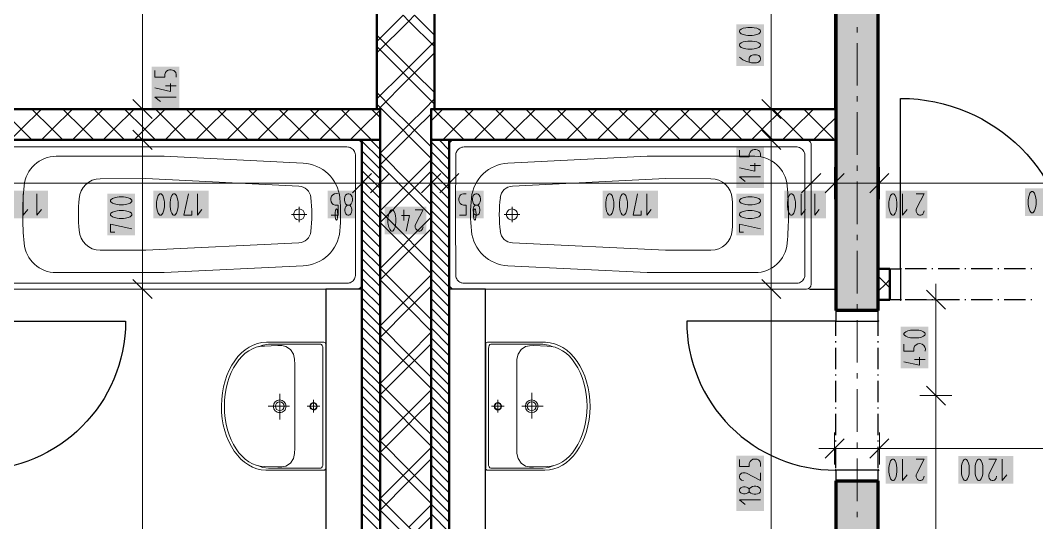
# Model space of a CAD drawing. Header units: millimetres. Extents: x 0 to 594, y 0 to 420.
# Drawn here: x 435.4 to 484.32, y 272.33 to 296.49 of the extents above; entities that cross this region are included whole.
import ezdxf

# ---------------------------------------------------------------- set-up
doc = ezdxf.new("R2010")
doc.units = ezdxf.units.MM
doc.header["$LTSCALE"] = 8
for name, color, linetype in [('PDF_Dvere', 7, 'Continuous'), ('PDF_Instalacni prizdivka do 1m', 7, 'Continuous'), ('PDF_Koty delkove', 7, 'Continuous'), ('PDF_Kuchyne', 7, 'Continuous'), ('PDF_Osy hlavni', 7, 'Continuous'), ('PDF_Pricky sadrokarton', 7, 'Continuous'), ('PDF_Pricky zdene', 7, 'Continuous'), ('PDF_Sanita', 7, 'Continuous'), ('PDF_Steny akusticke', 7, 'Continuous'), ('PDF_Steny obvodove nosne', 7, 'Continuous')]:
    doc.layers.add(name, color=color, linetype=linetype)

msp = doc.modelspace()

# ---------------------------------------------------------------- linework, layer by layer
at = {"layer": 'PDF_Dvere', "lineweight": 25}
for points in [[(477.774, 284.537), (477.774, 292.737, -0.414213), (485.974, 284.537), (485.935, 284.537)], [(433.291, 281.306), (433.291, 282.026), (440.466, 282.026, -0.414213), (433.291, 274.851)], [(474.649, 281.306), (474.649, 282.026), (467.474, 282.026, 0.414215), (474.649, 274.851)]]:
    msp.add_lwpolyline(points, format="xyb", dxfattribs=at)
for points in [[(477.774, 283.051), (477.262, 283.051), (477.262, 284.537), (477.774, 284.537)], [(476.699, 282.026), (476.699, 282.539), (474.649, 282.539), (474.649, 282.026)], [(476.699, 274.339), (476.699, 274.851), (474.649, 274.851), (474.649, 274.339)]]:
    msp.add_lwpolyline(points, close=True, dxfattribs=at)
for points in [[(479.016, 284.537), (477.991, 284.537)], [(479.324, 284.537), (479.272, 284.537)], [(480.605, 284.537), (479.58, 284.537)], [(480.912, 284.537), (480.861, 284.537)], [(482.194, 284.537), (481.169, 284.537)], [(482.501, 284.537), (482.45, 284.537)], [(483.782, 284.537), (482.757, 284.537)], [(484.09, 284.537), (484.039, 284.537)], [(479.016, 283.051), (477.991, 283.051)], [(479.324, 283.051), (479.272, 283.051)], [(480.605, 283.051), (479.58, 283.051)], [(480.912, 283.051), (480.861, 283.051)], [(482.194, 283.051), (481.169, 283.051)], [(482.501, 283.051), (482.45, 283.051)], [(483.782, 283.051), (482.757, 283.051)], [(484.09, 283.051), (484.039, 283.051)], [(476.699, 281.306), (476.699, 282.026)], [(474.649, 280.999), (474.649, 281.05)], [(476.699, 280.999), (476.699, 281.05)], [(474.649, 279.718), (474.649, 280.743)], [(476.699, 279.718), (476.699, 280.743)], [(474.649, 279.41), (474.649, 279.461)], [(476.699, 279.41), (476.699, 279.461)], [(474.649, 278.129), (474.649, 279.154)], [(476.699, 278.129), (476.699, 279.154)], [(474.649, 277.821), (474.649, 277.873)], [(474.649, 276.54), (474.649, 277.565)], [(476.699, 277.821), (476.699, 277.873)], [(476.699, 276.54), (476.699, 277.565)], [(474.649, 276.233), (474.649, 276.284)], [(474.649, 274.951), (474.649, 275.976)], [(476.699, 276.233), (476.699, 276.284)], [(476.699, 274.951), (476.699, 275.976)]]:
    msp.add_lwpolyline(points, dxfattribs=at)
at = {"layer": 'PDF_Dvere', "lineweight": 25, "transparency": 33554559}
for points in [[(477.839, 284.537), (477.774, 284.473), (477.774, 284.602), (477.71, 284.537)], [(477.839, 283.051), (477.774, 282.987), (477.774, 283.115), (477.71, 283.051)], [(474.649, 281.962), (474.585, 282.026), (474.713, 282.026), (474.649, 282.09)], [(476.699, 281.962), (476.635, 282.026), (476.763, 282.026), (476.699, 282.09)], [(474.649, 274.787), (474.585, 274.851), (474.713, 274.851), (474.649, 274.915)], [(476.699, 274.787), (476.635, 274.851), (476.763, 274.851), (476.699, 274.915)]]:
    msp.add_solid(points, dxfattribs=at)
at = {"layer": 'PDF_Instalacni prizdivka do 1m', "lineweight": 25}
for points in [[(451.842, 264.858), (451.842, 283.564), (450.1, 283.564), (450.1, 264.858)], [(456.045, 283.564), (456.045, 264.858), (457.788, 264.858), (457.788, 283.564)]]:
    msp.add_lwpolyline(points, close=True, dxfattribs=at)
msp.add_lwpolyline([(473.388, 283.564), (474.598, 283.564)], dxfattribs=at)
at = {"layer": 'PDF_Koty delkove', "lineweight": 18}
for points in [[(441.282, 253.839), (441.282, 256.606), (441.282, 258.144), (441.282, 262.121), (441.282, 283.564), (441.282, 290.739), (441.282, 292.225), (441.282, 340.194)], [(471.548, 253.839), (471.548, 254.837), (471.548, 256.606), (471.548, 258.144), (471.548, 264.858), (471.548, 283.564), (471.548, 290.739), (471.548, 292.225), (471.548, 298.375), (471.548, 340.194)], [(470.625, 296.149), (470.42, 296.149), (470.318, 296.135), (470.199, 296.108), (470.096, 296.067), (470.027, 296.013), (470.011, 295.985), (470.011, 295.93)], [(470.011, 295.93), (470.027, 295.902), (470.096, 295.848), (470.199, 295.807), (470.318, 295.779), (470.42, 295.765), (470.625, 295.765), (470.727, 295.779), (470.847, 295.807), (470.95, 295.848), (471.019, 295.902), (471.036, 295.93), (471.036, 295.985), (471.019, 296.013), (470.95, 296.067), (470.847, 296.108), (470.727, 296.135), (470.625, 296.149)], [(470.54, 294.767), (470.575, 294.794), (470.625, 294.821), (470.694, 294.835), (470.83, 294.835), (470.899, 294.821), (470.95, 294.794), (470.984, 294.767), (471.019, 294.726), (471.036, 294.67), (471.036, 294.616), (471.019, 294.561), (470.984, 294.52), (470.95, 294.493), (470.899, 294.465), (470.83, 294.451), (470.591, 294.451), (470.352, 294.506), (470.181, 294.588), (470.011, 294.726)], [(470.489, 294.479), (470.489, 294.67), (470.506, 294.726), (470.54, 294.767)], [(441.869, 294.085), (441.869, 293.756), (442.347, 293.756), (442.347, 293.893), (442.381, 293.988), (442.433, 294.043), (442.518, 294.098), (442.585, 294.112), (442.654, 294.112), (442.723, 294.098), (442.79, 294.071), (442.842, 294.03), (442.877, 293.975)], [(442.877, 293.975), (442.894, 293.893), (442.894, 293.756)], [(442.62, 293.455), (442.62, 293.071), (441.869, 293.236)], [(442.894, 293.345), (442.381, 293.345)], [(441.743, 291.764), (440.821, 292.686)], [(442.894, 292.798), (441.869, 292.798), (442.142, 292.579)], [(472.01, 291.764), (471.087, 292.686)], [(442.051, 292.225), (441.282, 292.225), (440.513, 292.225)], [(472.317, 292.225), (471.548, 292.225), (470.78, 292.225)], [(441.743, 290.277), (440.821, 291.2)], [(472.01, 290.277), (471.087, 291.2)], [(442.051, 290.739), (441.282, 290.739), (440.513, 290.739)], [(472.317, 290.739), (471.548, 290.739), (470.78, 290.739)], [(470.011, 290.251), (470.011, 289.922), (470.489, 289.922), (470.489, 290.059), (470.523, 290.154), (470.575, 290.21), (470.66, 290.264), (470.727, 290.278), (470.796, 290.278), (470.865, 290.264), (470.932, 290.237), (470.984, 290.196), (471.019, 290.141), (471.036, 290.059), (471.036, 289.922)], [(451.842, 289.429), (451.842, 288.66), (451.842, 287.892)], [(452.714, 289.429), (452.714, 288.66), (452.714, 287.892)], [(455.174, 289.429), (455.174, 288.66), (455.174, 287.892)], [(456.045, 289.429), (456.045, 288.66), (456.045, 287.892)], [(470.762, 289.621), (470.762, 289.237), (470.011, 289.402)], [(471.036, 289.511), (470.523, 289.511)], [(473.47, 289.429), (473.47, 288.66), (473.47, 287.892)], [(474.598, 289.429), (474.598, 288.66), (474.598, 287.892)], [(476.75, 289.429), (476.75, 288.66), (476.75, 287.892)], [(452.303, 289.122), (451.381, 288.199)], [(453.175, 289.122), (452.253, 288.199)], [(455.635, 289.122), (454.713, 288.199)], [(456.507, 289.122), (455.584, 288.199)], [(471.036, 288.964), (470.011, 288.964), (470.284, 288.745)], [(473.932, 289.122), (473.009, 288.199)], [(475.059, 289.122), (474.137, 288.199)], [(477.212, 289.122), (476.289, 288.199)], [(499.608, 288.66), (497.16, 288.66), (496.84, 288.66), (489.05, 288.66), (476.75, 288.66), (474.598, 288.66), (473.47, 288.66), (456.045, 288.66), (455.174, 288.66), (452.714, 288.66), (451.842, 288.66), (434.417, 288.66), (433.291, 288.66), (431.804, 288.66)], [(435.535, 288.148), (435.535, 287.123), (435.754, 287.395)], [(436.192, 288.148), (436.192, 287.123), (436.411, 287.395)], [(442.336, 287.532), (442.336, 287.737), (442.322, 287.839), (442.294, 287.959), (442.253, 288.062), (442.199, 288.13), (442.171, 288.148), (442.117, 288.148), (442.089, 288.13), (442.034, 288.062), (441.993, 287.959), (441.966, 287.839), (441.952, 287.737)], [(441.952, 287.737), (441.952, 287.532), (441.966, 287.43), (441.993, 287.31), (442.034, 287.208), (442.089, 287.139), (442.117, 287.123), (442.171, 287.123), (442.199, 287.139), (442.253, 287.208), (442.294, 287.31), (442.322, 287.43), (442.336, 287.532)], [(443.65, 287.327), (443.65, 287.123), (443.266, 287.123), (443.485, 288.148)], [(443.923, 288.148), (443.923, 287.123), (444.142, 287.395)], [(456.534, 287.123), (456.862, 287.123), (456.862, 287.6), (456.725, 287.6), (456.63, 287.635), (456.575, 287.687), (456.52, 287.772), (456.506, 287.839), (456.506, 287.908), (456.52, 287.977), (456.547, 288.044), (456.589, 288.096), (456.643, 288.13), (456.725, 288.148), (456.862, 288.148)], [(463.95, 287.43), (463.964, 287.532), (463.964, 287.737), (463.95, 287.839), (463.922, 287.959), (463.881, 288.062), (463.827, 288.13), (463.799, 288.148), (463.745, 288.148), (463.717, 288.13), (463.663, 288.062), (463.621, 287.959), (463.594, 287.839), (463.58, 287.737)], [(463.58, 287.737), (463.58, 287.532), (463.594, 287.43), (463.621, 287.31), (463.663, 287.208), (463.717, 287.139), (463.745, 287.123), (463.799, 287.123), (463.827, 287.139), (463.881, 287.208), (463.922, 287.31), (463.95, 287.43)], [(465.278, 287.327), (465.278, 287.123), (464.894, 287.123), (465.113, 288.148)], [(465.552, 288.148), (465.552, 287.123), (465.77, 287.395)], [(472.694, 287.84), (472.666, 287.96), (472.625, 288.062), (472.571, 288.131), (472.543, 288.148), (472.489, 288.148), (472.461, 288.131), (472.406, 288.062), (472.365, 287.96), (472.338, 287.84), (472.324, 287.737)], [(472.324, 287.737), (472.324, 287.532), (472.338, 287.431), (472.365, 287.311), (472.406, 287.208), (472.461, 287.14), (472.489, 287.123), (472.543, 287.123), (472.571, 287.14), (472.625, 287.208), (472.666, 287.311), (472.694, 287.431), (472.708, 287.532), (472.708, 287.737), (472.694, 287.84)], [(472.981, 288.148), (472.981, 287.123), (473.2, 287.396)], [(473.638, 288.148), (473.638, 287.123), (473.857, 287.396)], [(477.868, 288.148), (477.868, 287.123), (478.087, 287.395)], [(478.525, 288.148), (478.909, 288.148), (478.552, 287.464), (478.525, 287.395), (478.525, 287.293), (478.552, 287.225), (478.593, 287.174), (478.635, 287.139)], [(440.359, 287.343), (440.154, 287.343), (440.052, 287.329), (439.932, 287.302), (439.83, 287.261), (439.761, 287.207), (439.745, 287.179), (439.745, 287.125), (439.761, 287.097), (439.83, 287.043), (439.932, 287.001), (440.052, 286.974), (440.154, 286.96), (440.359, 286.96), (440.461, 286.974), (440.581, 287.001), (440.684, 287.043), (440.752, 287.097), (440.77, 287.125), (440.77, 287.179), (440.752, 287.207), (440.684, 287.261), (440.581, 287.302), (440.461, 287.329), (440.359, 287.343)], [(451.244, 287.6), (451.271, 287.583), (451.312, 287.532), (451.339, 287.464), (451.353, 287.395), (451.353, 287.327), (451.339, 287.259), (451.312, 287.19), (451.257, 287.139), (451.216, 287.123), (451.162, 287.123), (451.121, 287.139), (451.066, 287.19), (451.038, 287.259), (451.025, 287.327), (451.025, 287.395), (451.038, 287.464), (451.066, 287.532), (451.107, 287.583), (451.134, 287.6)], [(453.095, 286.968), (453.095, 286.763), (453.109, 286.662), (453.136, 286.542), (453.177, 286.439), (453.232, 286.37), (453.26, 286.354), (453.314, 286.354), (453.342, 286.37), (453.396, 286.439), (453.437, 286.542), (453.465, 286.662), (453.479, 286.763), (453.479, 286.968), (453.465, 287.071), (453.437, 287.19), (453.396, 287.293), (453.342, 287.362), (453.314, 287.379)], [(453.314, 287.379), (453.26, 287.379), (453.232, 287.362), (453.177, 287.293), (453.136, 287.19), (453.109, 287.071), (453.095, 286.968)], [(453.862, 287.379), (453.862, 286.867)], [(454.409, 287.379), (454.793, 287.379), (454.436, 286.695), (454.409, 286.627), (454.409, 286.524), (454.436, 286.457), (454.478, 286.405), (454.519, 286.37), (454.574, 286.354), (454.628, 286.354), (454.683, 286.37), (454.724, 286.405), (454.765, 286.457), (454.793, 286.558)], [(457.41, 287.6), (457.437, 287.583), (457.478, 287.532), (457.505, 287.464), (457.519, 287.395), (457.519, 287.327), (457.505, 287.259), (457.478, 287.19), (457.423, 287.139), (457.382, 287.123), (457.328, 287.123), (457.287, 287.139), (457.232, 287.19), (457.205, 287.259), (457.191, 287.327), (457.191, 287.395), (457.205, 287.464), (457.232, 287.532)], [(457.232, 287.532), (457.273, 287.583), (457.3, 287.6)], [(470.625, 287.343), (470.42, 287.343), (470.318, 287.329), (470.199, 287.302), (470.096, 287.261), (470.027, 287.207), (470.011, 287.179), (470.011, 287.125), (470.027, 287.097), (470.096, 287.043), (470.199, 287.001), (470.318, 286.974), (470.42, 286.96), (470.625, 286.96), (470.727, 286.974), (470.847, 287.001), (470.95, 287.043), (471.019, 287.097), (471.036, 287.125), (471.036, 287.179), (471.019, 287.207)], [(471.019, 287.207), (470.95, 287.261), (470.847, 287.302), (470.727, 287.329), (470.625, 287.343)], [(478.635, 287.139), (478.69, 287.123), (478.744, 287.123), (478.799, 287.139), (478.84, 287.174), (478.881, 287.225), (478.909, 287.327)], [(453.752, 287.105), (454.136, 287.105), (453.971, 286.354)], [(439.949, 286.303), (439.745, 286.303), (439.745, 286.686), (440.77, 286.468)], [(470.215, 286.303), (470.011, 286.303), (470.011, 286.686), (471.036, 286.468)], [(441.743, 283.103), (440.821, 284.025)], [(472.01, 283.102), (471.087, 284.025)], [(479.474, 283.051), (479.474, 283.82)], [(442.051, 283.564), (441.282, 283.564), (440.513, 283.564)], [(472.317, 283.564), (471.548, 283.564), (470.78, 283.564)], [(479.935, 282.59), (479.012, 283.512)], [(480.242, 283.051), (479.474, 283.051), (478.705, 283.051)], [(479.474, 260.604), (479.474, 278.439), (479.474, 283.051)], [(478.688, 280.28), (478.688, 279.896), (477.936, 280.061)], [(478.961, 280.171), (478.449, 280.171)], [(479.935, 277.978), (479.012, 278.9)], [(480.242, 278.439), (479.474, 278.439), (478.705, 278.439)], [(474.598, 276.662), (474.598, 275.894), (474.598, 275.125)], [(476.75, 276.662), (476.75, 275.894), (476.75, 275.125)], [(475.059, 276.355), (474.137, 275.432)], [(477.212, 276.355), (476.289, 275.432)], [(474.598, 275.894), (473.829, 275.894)], [(541.427, 275.894), (536.895, 275.894), (534.252, 275.894), (533.486, 275.894), (522.465, 275.894), (511.292, 275.894), (510.165, 275.894), (491.818, 275.894), (489.05, 275.894), (476.75, 275.894), (474.598, 275.894)], [(470.011, 275.361), (470.011, 275.033), (470.489, 275.033), (470.489, 275.17), (470.523, 275.265), (470.575, 275.32), (470.66, 275.374), (470.727, 275.388), (470.796, 275.388), (470.865, 275.374), (470.932, 275.347), (470.984, 275.306), (471.019, 275.252), (471.036, 275.17), (471.036, 275.033)], [(477.581, 274.664), (477.595, 274.765), (477.595, 274.97), (477.581, 275.073), (477.553, 275.193), (477.512, 275.295), (477.458, 275.364), (477.43, 275.381), (477.375, 275.381), (477.348, 275.364), (477.293, 275.295), (477.252, 275.193), (477.225, 275.073), (477.211, 274.97)], [(477.211, 274.97), (477.211, 274.765), (477.225, 274.664), (477.252, 274.544), (477.293, 274.441), (477.348, 274.373), (477.375, 274.356), (477.43, 274.356), (477.458, 274.373), (477.512, 274.441), (477.553, 274.544), (477.581, 274.664)], [(477.868, 275.381), (477.868, 274.356), (478.087, 274.629)], [(478.525, 275.381), (478.909, 275.381), (478.552, 274.698), (478.525, 274.629), (478.525, 274.526), (478.552, 274.459), (478.593, 274.407), (478.635, 274.373), (478.69, 274.356), (478.744, 274.356), (478.799, 274.373), (478.84, 274.407), (478.881, 274.459), (478.909, 274.56)], [(482.012, 275.381), (482.395, 275.381), (482.039, 274.698), (482.012, 274.629), (482.012, 274.526), (482.039, 274.459), (482.08, 274.407), (482.121, 274.373), (482.176, 274.356), (482.23, 274.356), (482.285, 274.373), (482.326, 274.407), (482.367, 274.459), (482.395, 274.56)], [(482.669, 275.381), (482.669, 274.356), (482.887, 274.629)], [(471.036, 274.731), (471.036, 274.348), (470.352, 274.704), (470.284, 274.731), (470.181, 274.731), (470.113, 274.704), (470.062, 274.663), (470.027, 274.622), (470.011, 274.567), (470.011, 274.513), (470.027, 274.458), (470.062, 274.417), (470.113, 274.376), (470.215, 274.348)], [(470.489, 273.828), (470.471, 273.801), (470.42, 273.76), (470.352, 273.732), (470.284, 273.719), (470.215, 273.719), (470.147, 273.732), (470.079, 273.76), (470.027, 273.815), (470.011, 273.856), (470.011, 273.91), (470.027, 273.951), (470.079, 274.006), (470.147, 274.033), (470.215, 274.047), (470.284, 274.047), (470.352, 274.033), (470.42, 274.006), (470.471, 273.965), (470.489, 273.938)], [(471.036, 273.417), (470.011, 273.417), (470.284, 273.199)]]:
    msp.add_lwpolyline(points, dxfattribs=at)
for points in [[(470.625, 295.492), (470.42, 295.492), (470.318, 295.478), (470.199, 295.451), (470.096, 295.41), (470.027, 295.355), (470.011, 295.328), (470.011, 295.273), (470.027, 295.245), (470.096, 295.191), (470.199, 295.15), (470.318, 295.122), (470.42, 295.108), (470.625, 295.108), (470.727, 295.122), (470.847, 295.15), (470.95, 295.191), (471.019, 295.245), (471.036, 295.273), (471.036, 295.328), (471.019, 295.355), (470.95, 295.41), (470.847, 295.451), (470.727, 295.478)], [(483.916, 287.848), (483.916, 287.643), (483.93, 287.541), (483.957, 287.421), (483.998, 287.319), (484.052, 287.25), (484.08, 287.234), (484.134, 287.234), (484.162, 287.25), (484.217, 287.319), (484.258, 287.421), (484.286, 287.541), (484.3, 287.643), (484.3, 287.848), (484.286, 287.95), (484.258, 288.07), (484.217, 288.173), (484.162, 288.241), (484.134, 288.259), (484.08, 288.259), (484.052, 288.241), (483.998, 288.173), (483.957, 288.07), (483.93, 287.95)], [(440.359, 288), (440.154, 288), (440.052, 287.986), (439.932, 287.959), (439.83, 287.918), (439.761, 287.864), (439.745, 287.836), (439.745, 287.782), (439.761, 287.754), (439.83, 287.7), (439.932, 287.659), (440.052, 287.631), (440.154, 287.617), (440.359, 287.617), (440.461, 287.631), (440.581, 287.659), (440.684, 287.7), (440.752, 287.754), (440.77, 287.782), (440.77, 287.836), (440.752, 287.864), (440.684, 287.918), (440.581, 287.959), (440.461, 287.986)], [(442.609, 287.737), (442.609, 287.532), (442.623, 287.43), (442.65, 287.31), (442.691, 287.208), (442.746, 287.139), (442.774, 287.123), (442.828, 287.123), (442.856, 287.139), (442.91, 287.208), (442.951, 287.31), (442.979, 287.43), (442.993, 287.532), (442.993, 287.737), (442.979, 287.839), (442.951, 287.959), (442.91, 288.062), (442.856, 288.13), (442.828, 288.148), (442.774, 288.148), (442.746, 288.13), (442.691, 288.062), (442.65, 287.959), (442.623, 287.839)], [(450.997, 287.908), (450.997, 287.839), (451.011, 287.754), (451.052, 287.669), (451.107, 287.618), (451.134, 287.6), (451.244, 287.6), (451.271, 287.618), (451.326, 287.669), (451.367, 287.754), (451.381, 287.839), (451.381, 287.908), (451.367, 287.993), (451.326, 288.079), (451.271, 288.13), (451.216, 288.148), (451.162, 288.148), (451.107, 288.13), (451.052, 288.079), (451.011, 287.993)], [(457.163, 287.908), (457.163, 287.839), (457.177, 287.754), (457.218, 287.669), (457.273, 287.618), (457.3, 287.6), (457.41, 287.6), (457.437, 287.618), (457.492, 287.669), (457.533, 287.754), (457.547, 287.839), (457.547, 287.908), (457.533, 287.993), (457.492, 288.079), (457.437, 288.13), (457.382, 288.148), (457.328, 288.148), (457.273, 288.13), (457.218, 288.079), (457.177, 287.993)], [(464.237, 287.737), (464.237, 287.532), (464.251, 287.43), (464.278, 287.31), (464.32, 287.208), (464.374, 287.139), (464.402, 287.123), (464.456, 287.123), (464.484, 287.139), (464.538, 287.208), (464.579, 287.31), (464.607, 287.43), (464.621, 287.532), (464.621, 287.737), (464.607, 287.839), (464.579, 287.959), (464.538, 288.062), (464.484, 288.13), (464.456, 288.148), (464.402, 288.148), (464.374, 288.13), (464.32, 288.062), (464.278, 287.959), (464.251, 287.839)], [(470.625, 288), (470.42, 288), (470.318, 287.986), (470.199, 287.959), (470.096, 287.918), (470.027, 287.864), (470.011, 287.836), (470.011, 287.782), (470.027, 287.754), (470.096, 287.7), (470.199, 287.658), (470.318, 287.631), (470.42, 287.617), (470.625, 287.617), (470.727, 287.631), (470.847, 287.658), (470.95, 287.7), (471.019, 287.754), (471.036, 287.782), (471.036, 287.836), (471.019, 287.864), (470.95, 287.918), (470.847, 287.959), (470.727, 287.986)], [(477.211, 287.737), (477.211, 287.532), (477.225, 287.43), (477.252, 287.31), (477.293, 287.208), (477.348, 287.139), (477.375, 287.123), (477.43, 287.123), (477.458, 287.139), (477.512, 287.208), (477.553, 287.31), (477.581, 287.43), (477.595, 287.532), (477.595, 287.737), (477.581, 287.839), (477.553, 287.959), (477.512, 288.062), (477.458, 288.13), (477.43, 288.148), (477.375, 288.148), (477.348, 288.13), (477.293, 288.062), (477.252, 287.959), (477.225, 287.839)], [(478.55, 281.594), (478.345, 281.594), (478.244, 281.58), (478.124, 281.553), (478.021, 281.512), (477.953, 281.458), (477.936, 281.43), (477.936, 281.375), (477.953, 281.348), (478.021, 281.293), (478.124, 281.252), (478.244, 281.224), (478.345, 281.21), (478.55, 281.21), (478.653, 281.224), (478.773, 281.252), (478.875, 281.293), (478.944, 281.348), (478.961, 281.375), (478.961, 281.43), (478.944, 281.458), (478.875, 281.512), (478.773, 281.553), (478.653, 281.58)], [(480.698, 274.97), (480.698, 274.765), (480.712, 274.664), (480.739, 274.544), (480.78, 274.441), (480.834, 274.373), (480.862, 274.356), (480.916, 274.356), (480.944, 274.373), (480.998, 274.441), (481.039, 274.544), (481.067, 274.664), (481.081, 274.765), (481.081, 274.97), (481.067, 275.073), (481.039, 275.193), (480.998, 275.295), (480.944, 275.364), (480.916, 275.381), (480.862, 275.381), (480.834, 275.364), (480.78, 275.295), (480.739, 275.193), (480.712, 275.073)], [(481.355, 274.97), (481.355, 274.765), (481.369, 274.664), (481.396, 274.544), (481.437, 274.441), (481.491, 274.373), (481.519, 274.356), (481.573, 274.356), (481.601, 274.373), (481.655, 274.441), (481.696, 274.544), (481.724, 274.664), (481.738, 274.765), (481.738, 274.97), (481.724, 275.073), (481.696, 275.193), (481.655, 275.295), (481.601, 275.364), (481.573, 275.381), (481.519, 275.381), (481.491, 275.364), (481.437, 275.295), (481.396, 275.193), (481.369, 275.073)], [(470.796, 274.074), (470.727, 274.074), (470.642, 274.06), (470.557, 274.02), (470.506, 273.965), (470.489, 273.938), (470.489, 273.828), (470.506, 273.801), (470.557, 273.746), (470.642, 273.705), (470.727, 273.691), (470.796, 273.691), (470.881, 273.705), (470.967, 273.746), (471.019, 273.801), (471.036, 273.856), (471.036, 273.91), (471.019, 273.965), (470.967, 274.02), (470.881, 274.06)]]:
    msp.add_lwpolyline(points, close=True, dxfattribs=at)
for points in [[(450.367, 287.123), (450.696, 287.123), (450.696, 287.6), (450.559, 287.6), (450.464, 287.635), (450.409, 287.687, -0.753191), (450.696, 288.148)], [(477.936, 280.91), (477.936, 280.581), (478.414, 280.581), (478.414, 280.718), (478.449, 280.814, -0.84383), (478.961, 280.581)]]:
    msp.add_lwpolyline(points, format="xyb", dxfattribs=at)
at = {"layer": 'PDF_Koty delkove', "color": 7, "lineweight": 18, "true_color": 0xffffff, "transparency": 33554559}
for points in [[(471.19, 294.297), (471.19, 296.302), (469.857, 294.297), (469.857, 296.302)], [(443.048, 292.26), (443.048, 294.265), (441.715, 292.26), (441.715, 294.265)], [(471.19, 288.426), (471.19, 290.431), (469.857, 288.426), (469.857, 290.431)], [(436.73, 288.302), (434.725, 288.302), (436.73, 286.969), (434.725, 286.969)], [(444.461, 288.302), (441.799, 288.302), (444.461, 286.969), (441.799, 286.969)], [(451.535, 288.302), (450.187, 288.302), (451.535, 286.969), (450.187, 286.969)], [(457.701, 288.302), (456.353, 288.302), (457.701, 286.969), (456.353, 286.969)], [(466.089, 288.302), (463.427, 288.302), (466.089, 286.969), (463.427, 286.969)], [(474.176, 288.302), (472.171, 288.302), (474.176, 286.97), (472.171, 286.97)], [(479.063, 288.302), (477.058, 288.302), (479.063, 286.969), (477.058, 286.969)], [(486.424, 288.413), (483.763, 288.413), (486.424, 287.08), (483.763, 287.08)], [(440.923, 286.149), (440.923, 288.154), (439.591, 286.149), (439.591, 288.154)], [(471.19, 286.149), (471.19, 288.154), (469.857, 286.149), (469.857, 288.154)], [(454.947, 287.533), (452.942, 287.533), (454.947, 286.2), (452.942, 286.2)], [(479.115, 279.743), (479.115, 281.747), (477.782, 279.743), (477.782, 281.747)], [(471.19, 272.88), (471.19, 275.542), (469.857, 272.88), (469.857, 275.542)], [(479.063, 275.535), (477.058, 275.535), (479.063, 274.202), (477.058, 274.202)], [(483.206, 275.535), (480.544, 275.535), (483.206, 274.202), (480.544, 274.202)]]:
    msp.add_solid(points, dxfattribs=at)
at = {"layer": 'PDF_Kuchyne', "lineweight": 13}
msp.add_lwpolyline([(452.56, 298.375), (452.56, 310.675), (446.411, 310.675), (446.411, 298.375), (434.111, 298.375), (434.111, 292.225), (452.56, 292.225), (452.56, 298.375)], dxfattribs=at)
msp.add_lwpolyline([(455.328, 298.375), (455.328, 310.675), (461.478, 310.675), (461.478, 298.375), (474.598, 298.375), (474.598, 292.225), (455.328, 292.225)], close=True, dxfattribs=at)
at = {"layer": 'PDF_Osy hlavni', "lineweight": 18}
for points in [[(475.674, 295.912), (475.674, 296.169)], [(475.674, 293.35), (475.674, 295.4)], [(475.674, 292.581), (475.674, 292.837)], [(475.674, 290.019), (475.674, 292.069)], [(475.674, 289.25), (475.674, 289.506)], [(475.674, 286.688), (475.674, 288.738)], [(475.674, 285.919), (475.674, 286.175)], [(475.674, 283.356), (475.674, 285.406)], [(475.674, 282.588), (475.674, 282.844)], [(475.674, 280.025), (475.674, 282.075)], [(475.674, 279.256), (475.674, 279.513)], [(475.674, 276.694), (475.674, 278.744)], [(475.674, 275.925), (475.674, 276.181)], [(475.674, 273.363), (475.674, 275.413)], [(475.674, 272.594), (475.674, 272.85)]]:
    msp.add_lwpolyline(points, dxfattribs=at)
at = {"layer": 'PDF_Pricky sadrokarton', "lineweight": 50}
for points in [[(452.713, 264.858), (452.713, 290.739), (451.842, 290.739), (451.842, 283.564), (451.842, 264.858)], [(455.174, 290.739), (455.174, 264.858), (456.045, 264.858), (456.045, 283.564), (456.045, 290.739)]]:
    msp.add_lwpolyline(points, close=True, dxfattribs=at)
at = {"layer": 'PDF_Pricky sadrokarton', "lineweight": 9}
for points in [[(452.713, 289.81), (451.842, 290.681)], [(452.713, 290.281), (452.256, 290.739)], [(456.045, 289.776), (455.174, 290.647)], [(456.045, 290.247), (455.553, 290.739)], [(456.045, 290.718), (456.024, 290.739)], [(452.713, 289.339), (451.842, 290.21)], [(456.045, 289.304), (455.174, 290.176)], [(452.713, 288.868), (451.842, 289.739)], [(456.045, 288.833), (455.174, 289.705)], [(452.713, 288.396), (451.842, 289.268)], [(456.045, 288.362), (455.174, 289.233)], [(452.713, 287.925), (451.842, 288.797)], [(456.045, 287.891), (455.174, 288.762)], [(452.713, 287.454), (451.842, 288.325)], [(456.045, 287.42), (455.174, 288.291)], [(452.713, 286.983), (451.842, 287.854)], [(456.045, 286.949), (455.174, 287.82)], [(452.713, 286.512), (451.842, 287.383)], [(456.045, 286.478), (455.174, 287.349)], [(452.713, 286.041), (451.842, 286.912)], [(456.045, 286.007), (455.174, 286.878)], [(452.713, 285.57), (451.842, 286.441)], [(456.045, 285.536), (455.174, 286.407)], [(452.713, 285.099), (451.842, 285.97)], [(456.045, 285.064), (455.174, 285.936)], [(452.713, 284.628), (451.842, 285.499)], [(456.045, 284.593), (455.174, 285.465)], [(452.713, 284.157), (451.842, 285.028)], [(456.045, 284.122), (455.174, 284.993)], [(452.713, 283.685), (451.842, 284.557)], [(456.045, 283.651), (455.174, 284.522)], [(452.713, 283.214), (451.842, 284.086)], [(456.045, 283.18), (455.174, 284.051)], [(452.713, 282.743), (451.842, 283.614)], [(456.045, 282.709), (455.174, 283.58)], [(452.713, 282.272), (451.842, 283.143)], [(456.045, 282.238), (455.174, 283.109)], [(452.713, 281.801), (451.842, 282.672)], [(456.045, 281.767), (455.174, 282.638)], [(452.713, 281.33), (451.842, 282.201)], [(456.045, 281.296), (455.174, 282.167)], [(452.713, 280.859), (451.842, 281.73)], [(456.045, 280.824), (455.174, 281.696)], [(452.713, 280.388), (451.842, 281.259)], [(456.045, 280.353), (455.174, 281.225)], [(452.713, 279.917), (451.842, 280.788)], [(456.045, 279.882), (455.174, 280.754)], [(452.713, 279.445), (451.842, 280.317)], [(456.045, 279.411), (455.174, 280.282)], [(452.713, 278.974), (451.842, 279.846)], [(452.713, 278.503), (451.842, 279.374)], [(456.045, 278.94), (455.174, 279.811)], [(452.713, 278.032), (451.842, 278.903)], [(456.045, 278.469), (455.174, 279.34)], [(452.713, 277.561), (451.842, 278.432)], [(456.045, 277.998), (455.174, 278.869)], [(456.045, 277.527), (455.174, 278.398)], [(452.713, 277.09), (451.842, 277.961)], [(456.045, 277.056), (455.174, 277.927)], [(452.713, 276.619), (451.842, 277.49)], [(452.713, 277.561), (452.713, 277.561)], [(456.045, 276.585), (455.174, 277.456)], [(452.713, 276.148), (451.842, 277.019)], [(456.045, 276.113), (455.174, 276.985)], [(452.713, 275.677), (451.842, 276.548)], [(456.045, 275.642), (455.174, 276.514)], [(452.713, 275.205), (451.842, 276.077)], [(456.045, 275.171), (455.174, 276.042)], [(452.713, 274.734), (451.842, 275.606)], [(456.045, 274.7), (455.174, 275.571)], [(452.713, 274.263), (451.842, 275.135)], [(456.045, 274.229), (455.174, 275.1)], [(452.713, 273.792), (451.842, 274.663)], [(456.045, 273.758), (455.174, 274.629)], [(452.713, 273.321), (451.842, 274.192)], [(456.045, 273.287), (455.174, 274.158)], [(452.713, 272.85), (451.842, 273.721)], [(456.045, 272.816), (455.174, 273.687)], [(452.713, 272.379), (451.842, 273.25)], [(456.045, 272.345), (455.174, 273.216)], [(452.713, 271.908), (451.842, 272.779)], [(456.045, 271.874), (455.174, 272.745)], [(456.045, 272.816), (456.045, 272.816)]]:
    msp.add_lwpolyline(points, dxfattribs=at)
at = {"layer": 'PDF_Pricky zdene', "lineweight": 50}
for points in [[(431.292, 285.05), (431.804, 285.05), (431.804, 290.739), (431.804, 292.225), (452.56, 292.225), (452.714, 292.225), (452.714, 290.739), (433.291, 290.739), (433.291, 285.05), (433.291, 283.564), (432.163, 283.564), (431.292, 283.564), (431.292, 285.05)], [(477.262, 284.537), (476.75, 284.537), (476.699, 284.537), (476.699, 283.051), (476.75, 283.051), (477.262, 283.051)], [(477.262, 284.537), (477.262, 283.051)]]:
    msp.add_lwpolyline(points, dxfattribs=at)
at = {"layer": 'PDF_Pricky zdene', "lineweight": 9}
for points in [[(435.956, 290.739), (435.443, 291.251), (434.469, 292.225)], [(436.417, 292.225), (435.443, 291.251), (434.931, 290.739)], [(437.442, 290.739), (436.929, 291.251), (435.956, 292.225)], [(437.903, 292.225), (436.929, 291.251)], [(438.928, 290.739), (438.416, 291.251), (437.442, 292.225)], [(439.389, 292.225), (438.416, 291.251), (437.903, 290.739)], [(440.414, 290.739), (439.902, 291.251), (438.928, 292.225)], [(440.876, 292.225), (439.902, 291.251), (439.389, 290.739)], [(441.901, 290.739), (441.388, 291.251), (440.414, 292.225)], [(442.362, 292.225), (441.388, 291.251), (440.876, 290.739)], [(443.387, 290.739), (442.874, 291.251), (441.901, 292.225)], [(443.848, 292.225), (442.874, 291.251), (442.362, 290.739)], [(444.873, 290.739), (444.361, 291.251), (443.387, 292.225)], [(445.334, 292.225), (444.361, 291.251), (443.848, 290.739)], [(446.359, 290.739), (445.847, 291.251), (444.873, 292.225)], [(446.821, 292.225), (445.847, 291.251), (445.334, 290.739)], [(447.846, 290.739), (447.333, 291.251), (446.359, 292.225)], [(448.307, 292.225), (447.333, 291.251), (446.821, 290.739)], [(449.332, 290.739), (448.819, 291.251), (447.846, 292.225)], [(449.793, 292.225), (448.819, 291.251), (448.307, 290.739)], [(450.818, 290.739), (450.306, 291.251), (449.332, 292.225)], [(451.279, 292.225), (450.306, 291.251), (449.793, 290.739)], [(452.304, 290.739), (451.792, 291.251), (450.818, 292.225)], [(452.714, 292.174), (451.792, 291.251), (451.279, 290.739)], [(452.714, 291.815), (452.304, 292.225)], [(455.738, 292.225), (455.174, 291.661)], [(456.763, 290.739), (456.25, 291.251), (455.277, 292.225)], [(457.224, 292.225), (456.25, 291.251), (455.738, 290.739)], [(458.249, 290.739), (457.737, 291.251), (456.763, 292.225)], [(458.71, 292.225), (457.737, 291.251), (457.224, 290.739)], [(459.735, 290.739), (459.223, 291.251), (458.249, 292.225)], [(460.197, 292.225), (459.223, 291.251), (458.71, 290.739)], [(461.222, 290.739), (460.709, 291.251), (459.735, 292.225)], [(461.683, 292.225), (460.709, 291.251), (460.197, 290.739)], [(462.708, 290.739), (462.195, 291.251), (461.222, 292.225)], [(463.169, 292.225), (462.195, 291.251), (461.683, 290.739)], [(464.194, 290.739), (463.682, 291.251), (462.708, 292.225)], [(464.655, 292.225), (463.682, 291.251), (463.169, 290.739)], [(465.68, 290.739), (465.168, 291.251), (464.194, 292.225)], [(466.142, 292.225), (465.168, 291.251), (464.655, 290.739)], [(467.167, 290.739), (466.654, 291.251), (465.68, 292.225)], [(467.628, 292.225), (466.654, 291.251), (466.142, 290.739)], [(468.653, 290.739), (468.14, 291.251), (467.167, 292.225)], [(469.114, 292.225), (468.14, 291.251), (467.628, 290.739)], [(470.139, 290.739), (469.627, 291.251), (468.653, 292.225)], [(470.6, 292.225), (469.627, 291.251), (469.114, 290.739)], [(471.625, 290.739), (471.113, 291.251), (470.139, 292.225)], [(472.087, 292.225), (471.113, 291.251), (470.6, 290.739)], [(473.112, 290.739), (472.599, 291.251), (471.625, 292.225)], [(473.573, 292.225), (472.599, 291.251), (472.087, 290.739)], [(474.598, 290.739), (474.085, 291.251), (473.112, 292.225)], [(474.649, 292.174), (474.598, 292.225)], [(474.649, 291.815), (474.085, 291.251), (473.573, 290.739)], [(436.929, 291.251), (436.417, 290.739)], [(455.277, 290.739), (455.174, 290.841)], [(477.262, 283.616), (477.058, 283.82), (476.699, 284.179)], [(477.262, 284.024), (477.058, 283.82), (476.699, 283.461)]]:
    msp.add_lwpolyline(points, dxfattribs=at)
at = {"layer": 'PDF_Pricky zdene', "lineweight": 50}
msp.add_lwpolyline([(455.174, 290.739), (474.598, 290.739), (474.649, 290.739), (474.649, 292.225), (474.598, 292.225), (455.328, 292.225), (455.174, 292.225)], close=True, dxfattribs=at)
at = {"layer": 'PDF_Sanita', "lineweight": 13}
for points in [[(434.652, 290.739), (434.653, 290.739), (451.606, 290.739, -0.414221), (451.842, 290.503), (451.842, 283.799, -0.414189), (451.606, 283.564), (434.653, 283.564, -0.414195), (434.417, 283.799), (434.417, 290.503, -0.41423)], [(473.235, 290.739), (473.235, 290.739), (456.281, 290.739, 0.41423), (456.045, 290.503), (456.045, 283.799, 0.414195), (456.281, 283.564), (473.235, 283.564, 0.414195), (473.47, 283.799), (473.47, 290.503, 0.41423)], [(449.014, 289.619), (442.319, 289.949), (437.128, 289.949, 0.387975), (435.577, 288.532, 0.045237), (435.577, 285.77, 0.387975), (437.128, 284.353), (442.319, 284.353), (449.014, 284.683, 0.372028), (450.779, 286.366, 0.048476), (450.779, 287.936, 0.372021)], [(458.873, 289.619, 0.372021), (457.109, 287.936, 0.048476), (457.109, 286.366, 0.37203), (458.873, 284.683), (465.569, 284.353), (470.759, 284.353, 0.387971), (472.311, 285.77, 0.045237), (472.311, 288.532, 0.387968), (470.759, 289.949), (465.569, 289.949)], [(459.069, 286.885, 0.41421), (459.336, 287.151, 0.41421), (459.069, 287.418, 0.414216), (458.803, 287.151, 0.414216)], [(448.19, 277.926, 0.999987), (447.579, 277.926, 0.414233), (447.884, 277.621, 0.414233)], [(447.673, 277.926, 0.999968), (448.096, 277.926, 0.999935)], [(449.691, 277.926, 0.999978), (449.334, 277.926, 0.414186), (449.512, 277.748, 0.414196)], [(449.663, 277.926, 1.000005), (449.362, 277.926, 0.999982)], [(458.208, 277.926, 0.99992), (458.565, 277.926, 0.414253), (458.387, 278.105, 0.414211)], [(458.236, 277.926, 1.000041), (458.537, 277.926, 1.000018)], [(459.709, 277.926, 0.999964), (460.32, 277.926, 0.41419), (460.015, 278.231, 0.414184)], [(460.226, 277.926, 0.999988), (459.803, 277.926, 0.999988)]]:
    msp.add_lwpolyline(points, format="xyb", close=True, dxfattribs=at)
for points in [[(443.13, 290.4), (435.098, 290.399)], [(451.535, 287.12), (451.533, 290.025), (451.524, 290.082), (451.507, 290.138), (451.484, 290.188), (451.455, 290.233), (451.421, 290.274), (451.374, 290.316), (451.325, 290.348), (451.272, 290.373), (451.235, 290.385), (451.196, 290.394), (451.119, 290.4), (443.13, 290.4)], [(456.353, 287.12), (456.354, 290.025), (456.363, 290.082), (456.381, 290.138), (456.404, 290.188), (456.433, 290.233), (456.467, 290.274), (456.514, 290.316), (456.562, 290.348), (456.615, 290.373), (456.652, 290.385), (456.692, 290.394), (456.768, 290.4), (464.758, 290.4)], [(464.758, 290.4), (472.79, 290.399), (472.848, 290.389), (472.9, 290.373), (472.957, 290.346), (473.002, 290.316), (473.048, 290.274), (473.083, 290.233), (473.118, 290.178), (473.143, 290.118), (473.155, 290.072), (473.161, 290.025), (473.163, 287.12), (473.161, 284.216), (473.155, 284.169), (473.143, 284.123), (473.118, 284.063), (473.083, 284.008), (473.048, 283.966), (473.002, 283.925), (472.957, 283.895), (472.9, 283.868), (472.848, 283.852), (472.79, 283.842), (464.758, 283.84), (456.768, 283.84), (456.692, 283.847), (456.652, 283.856), (456.615, 283.868), (456.562, 283.893), (456.514, 283.925), (456.467, 283.967), (456.433, 284.008), (456.404, 284.053), (456.381, 284.103), (456.363, 284.159), (456.354, 284.216), (456.353, 287.12)], [(448.818, 287.524), (448.818, 286.778)], [(450.664, 287.306), (450.66, 287.329), (450.653, 287.357), (450.643, 287.385), (450.63, 287.408), (450.614, 287.418), (450.598, 287.408), (450.584, 287.385), (450.575, 287.357), (450.568, 287.329), (450.564, 287.306), (450.561, 287.285), (450.559, 287.269), (450.557, 287.254), (450.556, 287.242), (450.555, 287.232), (450.555, 287.223), (450.553, 287.195), (450.553, 287.167), (450.553, 287.127), (450.555, 287.08), (450.555, 287.071), (450.556, 287.06), (450.557, 287.048), (450.559, 287.034), (450.561, 287.017), (450.564, 286.997), (450.568, 286.973), (450.575, 286.946), (450.584, 286.917), (450.598, 286.894), (450.614, 286.885), (450.63, 286.894), (450.643, 286.917), (450.653, 286.946), (450.66, 286.973), (450.664, 286.997), (450.667, 287.017), (450.669, 287.034), (450.671, 287.048), (450.672, 287.06), (450.673, 287.071), (450.673, 287.08), (450.674, 287.088), (450.675, 287.113), (450.675, 287.139), (450.675, 287.18)], [(450.675, 287.18), (450.673, 287.232), (450.672, 287.242), (450.671, 287.254), (450.669, 287.269), (450.667, 287.285), (450.664, 287.306)], [(457.224, 287.306), (457.228, 287.329), (457.235, 287.357), (457.244, 287.385), (457.258, 287.408), (457.274, 287.418), (457.29, 287.408), (457.303, 287.385), (457.313, 287.357), (457.319, 287.329), (457.324, 287.306), (457.327, 287.285), (457.329, 287.269), (457.33, 287.254), (457.331, 287.242), (457.332, 287.232), (457.333, 287.223), (457.334, 287.195), (457.335, 287.167), (457.335, 287.127), (457.333, 287.08), (457.332, 287.071), (457.331, 287.06), (457.33, 287.048), (457.329, 287.034), (457.327, 287.017), (457.324, 286.997), (457.319, 286.973), (457.313, 286.946), (457.303, 286.917), (457.29, 286.894), (457.274, 286.885), (457.258, 286.894), (457.244, 286.917), (457.235, 286.946), (457.228, 286.973), (457.224, 286.997), (457.221, 287.017), (457.218, 287.034), (457.217, 287.048), (457.216, 287.06), (457.215, 287.071), (457.214, 287.08), (457.214, 287.088), (457.213, 287.113), (457.212, 287.139), (457.213, 287.18)], [(457.213, 287.18), (457.215, 287.232), (457.216, 287.242), (457.217, 287.254), (457.218, 287.269), (457.221, 287.285), (457.224, 287.306)], [(459.069, 287.524), (459.069, 286.778)], [(435.098, 283.842), (443.13, 283.84), (451.119, 283.84), (451.196, 283.847), (451.235, 283.856), (451.272, 283.868), (451.325, 283.893), (451.374, 283.925), (451.421, 283.967), (451.455, 284.008), (451.484, 284.053), (451.507, 284.103), (451.524, 284.159), (451.533, 284.216), (451.535, 287.12)], [(448.445, 287.151), (449.192, 287.151)], [(459.442, 287.151), (458.696, 287.151)], [(447.346, 280.906), (447.077, 280.865), (446.857, 280.786)], [(447.146, 275.029), (447.794, 275.008), (447.992, 275.012), (448.181, 275.051), (448.396, 275.195), (448.543, 275.413), (448.6, 275.656), (448.607, 275.91), (448.607, 279.942), (448.6, 280.197), (448.543, 280.439), (448.396, 280.657), (448.181, 280.802), (447.992, 280.841), (447.794, 280.845), (447.146, 280.824)], [(447.339, 280.909), (448.35, 280.906)], [(449.857, 280.906), (448.35, 280.906)], [(458.042, 280.906), (460.553, 280.906), (460.822, 280.865), (461.042, 280.785)], [(460.753, 280.823), (460.105, 280.844), (459.907, 280.84), (459.719, 280.801), (459.503, 280.657), (459.356, 280.439), (459.299, 280.196), (459.292, 279.942), (459.292, 275.91), (459.299, 275.656), (459.355, 275.413), (459.502, 275.195), (459.718, 275.05), (459.906, 275.011), (460.104, 275.007), (460.752, 275.028)], [(449.965, 275.151), (449.965, 280.701)], [(457.935, 280.701), (457.934, 275.151)], [(447.884, 278.518), (447.884, 277.283)], [(460.014, 277.334), (460.015, 278.569)], [(448.36, 277.926), (447.331, 277.926)], [(449.818, 277.926), (449.207, 277.926)], [(449.512, 278.232), (449.512, 277.621)], [(458.081, 277.926), (458.692, 277.926)], [(458.386, 277.621), (458.387, 278.231)], [(459.538, 277.926), (460.568, 277.926)], [(449.857, 274.946), (447.346, 274.946), (447.077, 274.987), (446.857, 275.067)], [(460.552, 274.946), (460.821, 274.987), (461.041, 275.066)], [(458.041, 274.946), (459.548, 274.946)], [(460.559, 274.943), (459.548, 274.946)]]:
    msp.add_lwpolyline(points, dxfattribs=at)
for points in [[(449.383, 286.331, -0.364852), (448.803, 285.791), (441.431, 285.428), (439.246, 285.429, -0.395995), (438.223, 286.39, -0.031037), (438.223, 287.912, -0.395992), (439.246, 288.873), (441.431, 288.875), (448.803, 288.511, -0.364853), (449.383, 287.972)], [(458.504, 286.331, 0.364852), (459.084, 285.791), (466.457, 285.428), (468.642, 285.429, 0.395986), (469.664, 286.39, 0.031037), (469.664, 287.912, 0.395991), (468.642, 288.873), (466.457, 288.875), (459.084, 288.511, 0.364853), (458.504, 287.972)], [(447.249, 281.001), (450.006, 281.001, -0.414199), (450.1, 280.91), (450.1, 280.907), (450.1, 280.888), (450.1, 274.965), (450.1, 274.945), (450.1, 274.943), (450.1, 274.945), (450.1, 274.965)], [(460.649, 274.851), (457.892, 274.851, -0.414329), (457.798, 274.942), (457.798, 274.945), (457.799, 274.965), (457.799, 280.888), (457.799, 280.907), (457.799, 280.91), (457.799, 280.907), (457.799, 280.888)], [(457.799, 280.907, -0.414234), (457.894, 281.001), (460.661, 281.001, -0.002573), (460.681, 281.001)], [(450.1, 274.945, -0.4142), (450.006, 274.851), (447.238, 274.851, -0.003393), (447.218, 274.851)]]:
    msp.add_lwpolyline(points, format="xyb", dxfattribs=at)
msp.add_circle((448.818, 287.151), 0.266, dxfattribs=at)
at = {"layer": 'PDF_Sanita', "lineweight": 9}
for centre, start, end in [((442.699, 287.151), 353.0027, 6.9973), ((465.189, 287.151), 173.0027, 186.9973)]:
    msp.add_arc(centre, 6.735, start, end, dxfattribs=at)
at = {"layer": 'PDF_Sanita', "lineweight": 13}
for points in [[(447.249, 281.001), (446.058, 281.013), (445.086, 279.646), (445.077, 277.948)], [(449.965, 280.701), (449.965, 280.814), (449.916, 280.906), (449.857, 280.906)], [(450.006, 281.001), (450.006, 281.001), (450.006, 281.001), (450.006, 281.001)], [(457.799, 280.907), (457.799, 280.907), (457.799, 280.907), (457.799, 280.907)], [(458.042, 280.906), (457.983, 280.906), (457.935, 280.814), (457.935, 280.701)], [(462.821, 277.904), (462.83, 279.602), (461.872, 280.988), (460.681, 281.001)], [(447.146, 280.824), (446.083, 280.823), (445.221, 279.526), (445.222, 277.926)], [(462.677, 277.926), (462.677, 279.526), (461.816, 280.823), (460.753, 280.823)], [(445.077, 277.948), (445.069, 276.25), (446.027, 274.863), (447.218, 274.851)], [(445.222, 277.926), (445.222, 276.326), (446.083, 275.029), (447.146, 275.029)], [(447.673, 277.926), (447.673, 277.926), (447.673, 277.926), (447.673, 277.926)], [(448.096, 277.926), (448.096, 277.926), (448.096, 277.926), (448.096, 277.926)], [(458.537, 277.926), (458.537, 277.926), (458.537, 277.926), (458.537, 277.926)], [(459.803, 277.926), (459.803, 277.926), (459.803, 277.926), (459.803, 277.926)], [(460.226, 277.926), (460.226, 277.926), (460.226, 277.926), (460.226, 277.926)], [(460.649, 274.851), (461.84, 274.839), (462.813, 276.205), (462.821, 277.904)], [(460.752, 275.028), (461.815, 275.029), (462.677, 276.326), (462.677, 277.926)], [(449.857, 274.946), (449.916, 274.946), (449.965, 275.038), (449.965, 275.151)], [(457.934, 275.151), (457.934, 275.038), (457.982, 274.946), (458.041, 274.946)], [(450.1, 274.945), (450.1, 274.945), (450.1, 274.945), (450.1, 274.945)], [(457.892, 274.851), (457.892, 274.851), (457.892, 274.851), (457.893, 274.851)]]:
    msp.add_open_spline(points, degree=3, dxfattribs=at)
at = {"layer": 'PDF_Steny akusticke', "lineweight": 50}
for points in [[(455.174, 292.225), (455.328, 292.225), (455.328, 340.194), (452.56, 340.194), (452.56, 292.225), (452.714, 292.225)], [(452.714, 292.225), (452.714, 290.739), (452.714, 256.453)], [(455.174, 256.453), (455.174, 290.739), (455.174, 292.225)]]:
    msp.add_lwpolyline(points, dxfattribs=at)
at = {"layer": 'PDF_Steny akusticke', "lineweight": 9}
for points in [[(452.56, 295.474), (453.821, 296.735)], [(452.56, 294.921), (454.098, 296.458), (454.375, 296.735)], [(455.328, 295.228), (454.098, 296.458), (453.821, 296.735)], [(455.328, 295.782), (454.375, 296.735)], [(454.375, 293.967), (454.098, 294.244), (452.56, 295.782)], [(453.821, 293.967), (452.56, 295.228)], [(454.098, 294.244), (455.328, 295.474)], [(454.375, 293.967), (455.328, 294.921)], [(453.821, 293.967), (454.098, 294.244)], [(452.56, 292.707), (453.821, 293.967)], [(452.632, 292.225), (454.098, 293.691), (454.375, 293.967)], [(455.328, 292.461), (454.098, 293.691), (453.821, 293.967)], [(455.328, 293.014), (454.375, 293.967)], [(453.35, 292.225), (452.56, 293.014)], [(454.846, 292.225), (455.328, 292.707)], [(452.796, 292.225), (452.56, 292.461)], [(453.821, 291.2), (452.796, 292.225)], [(454.375, 291.2), (454.098, 291.477), (453.35, 292.225)], [(454.098, 291.477), (454.846, 292.225)], [(454.375, 291.2), (455.174, 291.999)], [(452.714, 290.093), (453.821, 291.2), (454.098, 291.477)], [(454.098, 290.923), (453.821, 291.2)], [(454.098, 290.923), (454.375, 291.2)], [(455.174, 290.4), (454.375, 291.2)], [(452.714, 289.539), (454.098, 290.923)], [(455.174, 289.847), (454.098, 290.923)], [(454.375, 288.432), (454.098, 288.709), (452.714, 290.093)], [(454.098, 288.709), (455.174, 289.785)], [(453.821, 288.432), (452.714, 289.539)], [(454.375, 288.432), (455.174, 289.232)], [(452.714, 287.325), (453.821, 288.432), (454.098, 288.709)], [(454.098, 288.156), (453.821, 288.432)], [(454.098, 288.156), (454.375, 288.432)], [(455.174, 287.633), (454.375, 288.432)], [(452.714, 286.772), (454.098, 288.156)], [(455.174, 287.079), (454.098, 288.156)], [(454.375, 285.665), (454.098, 285.942), (452.714, 287.325)], [(453.821, 285.665), (452.714, 286.772)], [(454.098, 285.942), (455.174, 287.018)], [(454.375, 285.665), (455.174, 286.464)], [(452.714, 284.558), (453.821, 285.665), (454.098, 285.942)], [(452.714, 284.004), (454.098, 285.388)], [(454.098, 285.388), (453.821, 285.665)], [(454.098, 285.388), (454.375, 285.665)], [(455.174, 284.312), (454.098, 285.388)], [(455.174, 284.865), (454.375, 285.665)], [(454.098, 283.174), (452.714, 284.558)], [(453.821, 282.897), (452.714, 284.004)], [(454.375, 282.897), (454.098, 283.174), (455.174, 284.25)], [(454.375, 282.897), (455.174, 283.697)], [(452.714, 281.79), (453.821, 282.897), (454.098, 283.174)], [(454.098, 282.621), (453.821, 282.897)], [(454.098, 282.621), (454.375, 282.897)], [(455.174, 282.098), (454.375, 282.897)], [(452.714, 281.237), (454.098, 282.621)], [(455.174, 281.545), (454.098, 282.621)], [(454.098, 280.407), (452.714, 281.79)], [(454.375, 280.13), (454.098, 280.407), (455.174, 281.483)], [(453.821, 280.13), (452.714, 281.237)], [(454.375, 280.13), (455.174, 280.93)], [(452.714, 279.023), (453.821, 280.13), (454.098, 280.407)], [(454.098, 279.853), (453.821, 280.13)], [(454.098, 279.853), (454.375, 280.13)], [(455.174, 279.331), (454.375, 280.13)], [(452.714, 278.47), (454.098, 279.853)], [(455.174, 278.777), (454.098, 279.853)], [(454.098, 277.639), (452.714, 279.023)], [(453.821, 277.363), (452.714, 278.47)], [(454.375, 277.363), (454.098, 277.639), (455.174, 278.716)], [(454.375, 277.363), (455.174, 278.162)], [(452.714, 276.256), (453.821, 277.363), (454.098, 277.639)], [(452.714, 275.702), (454.098, 277.086)], [(454.098, 277.086), (453.821, 277.363)], [(454.098, 277.086), (454.375, 277.363)], [(455.174, 276.01), (454.098, 277.086)], [(455.174, 276.563), (454.375, 277.363)], [(454.098, 274.872), (452.714, 276.256)], [(454.375, 274.595), (454.098, 274.872), (455.174, 275.948)], [(453.821, 274.595), (452.714, 275.702)], [(454.375, 274.595), (455.174, 275.395)], [(454.098, 274.318), (453.821, 274.595), (452.714, 273.488)], [(453.821, 274.595), (454.098, 274.872)], [(454.098, 274.318), (454.375, 274.595)], [(455.174, 273.796), (454.375, 274.595)], [(452.714, 272.935), (454.098, 274.318)], [(455.174, 273.242), (454.098, 274.318)], [(454.098, 272.104), (452.714, 273.488)], [(454.375, 271.828), (454.098, 272.104), (455.174, 273.181)], [(453.821, 271.828), (452.714, 272.935)], [(454.375, 271.828), (455.174, 272.627)]]:
    msp.add_lwpolyline(points, dxfattribs=at)
at = {"layer": 'PDF_Steny obvodove nosne', "lineweight": 70}
for points in [[(476.699, 282.539), (476.699, 283.051), (476.699, 284.537), (476.699, 298.324), (474.649, 298.324), (474.649, 292.225), (474.649, 290.739), (474.649, 282.539)], [(476.699, 282.539), (474.649, 282.539)], [(474.649, 274.339), (474.649, 264.858), (474.649, 256.606), (474.649, 253.993), (476.698, 253.993), (476.699, 253.993), (476.699, 258.503)], [(474.649, 274.339), (476.699, 274.339)], [(477.774, 260.553), (476.75, 260.553), (476.699, 260.553), (476.699, 274.339)]]:
    msp.add_lwpolyline(points, dxfattribs=at)
at = {"layer": 'PDF_Steny obvodove nosne', "color": 9, "lineweight": 9, "true_color": 0xc0c0c0, "transparency": 33554559}
for points in [[(474.649, 282.539), (476.699, 282.539), (474.649, 298.324), (476.699, 298.324)], [(474.649, 274.339), (474.649, 253.993), (476.699, 274.339), (476.699, 253.993)]]:
    msp.add_solid(points, dxfattribs=at)

doc.saveas('drawing.dxf')
